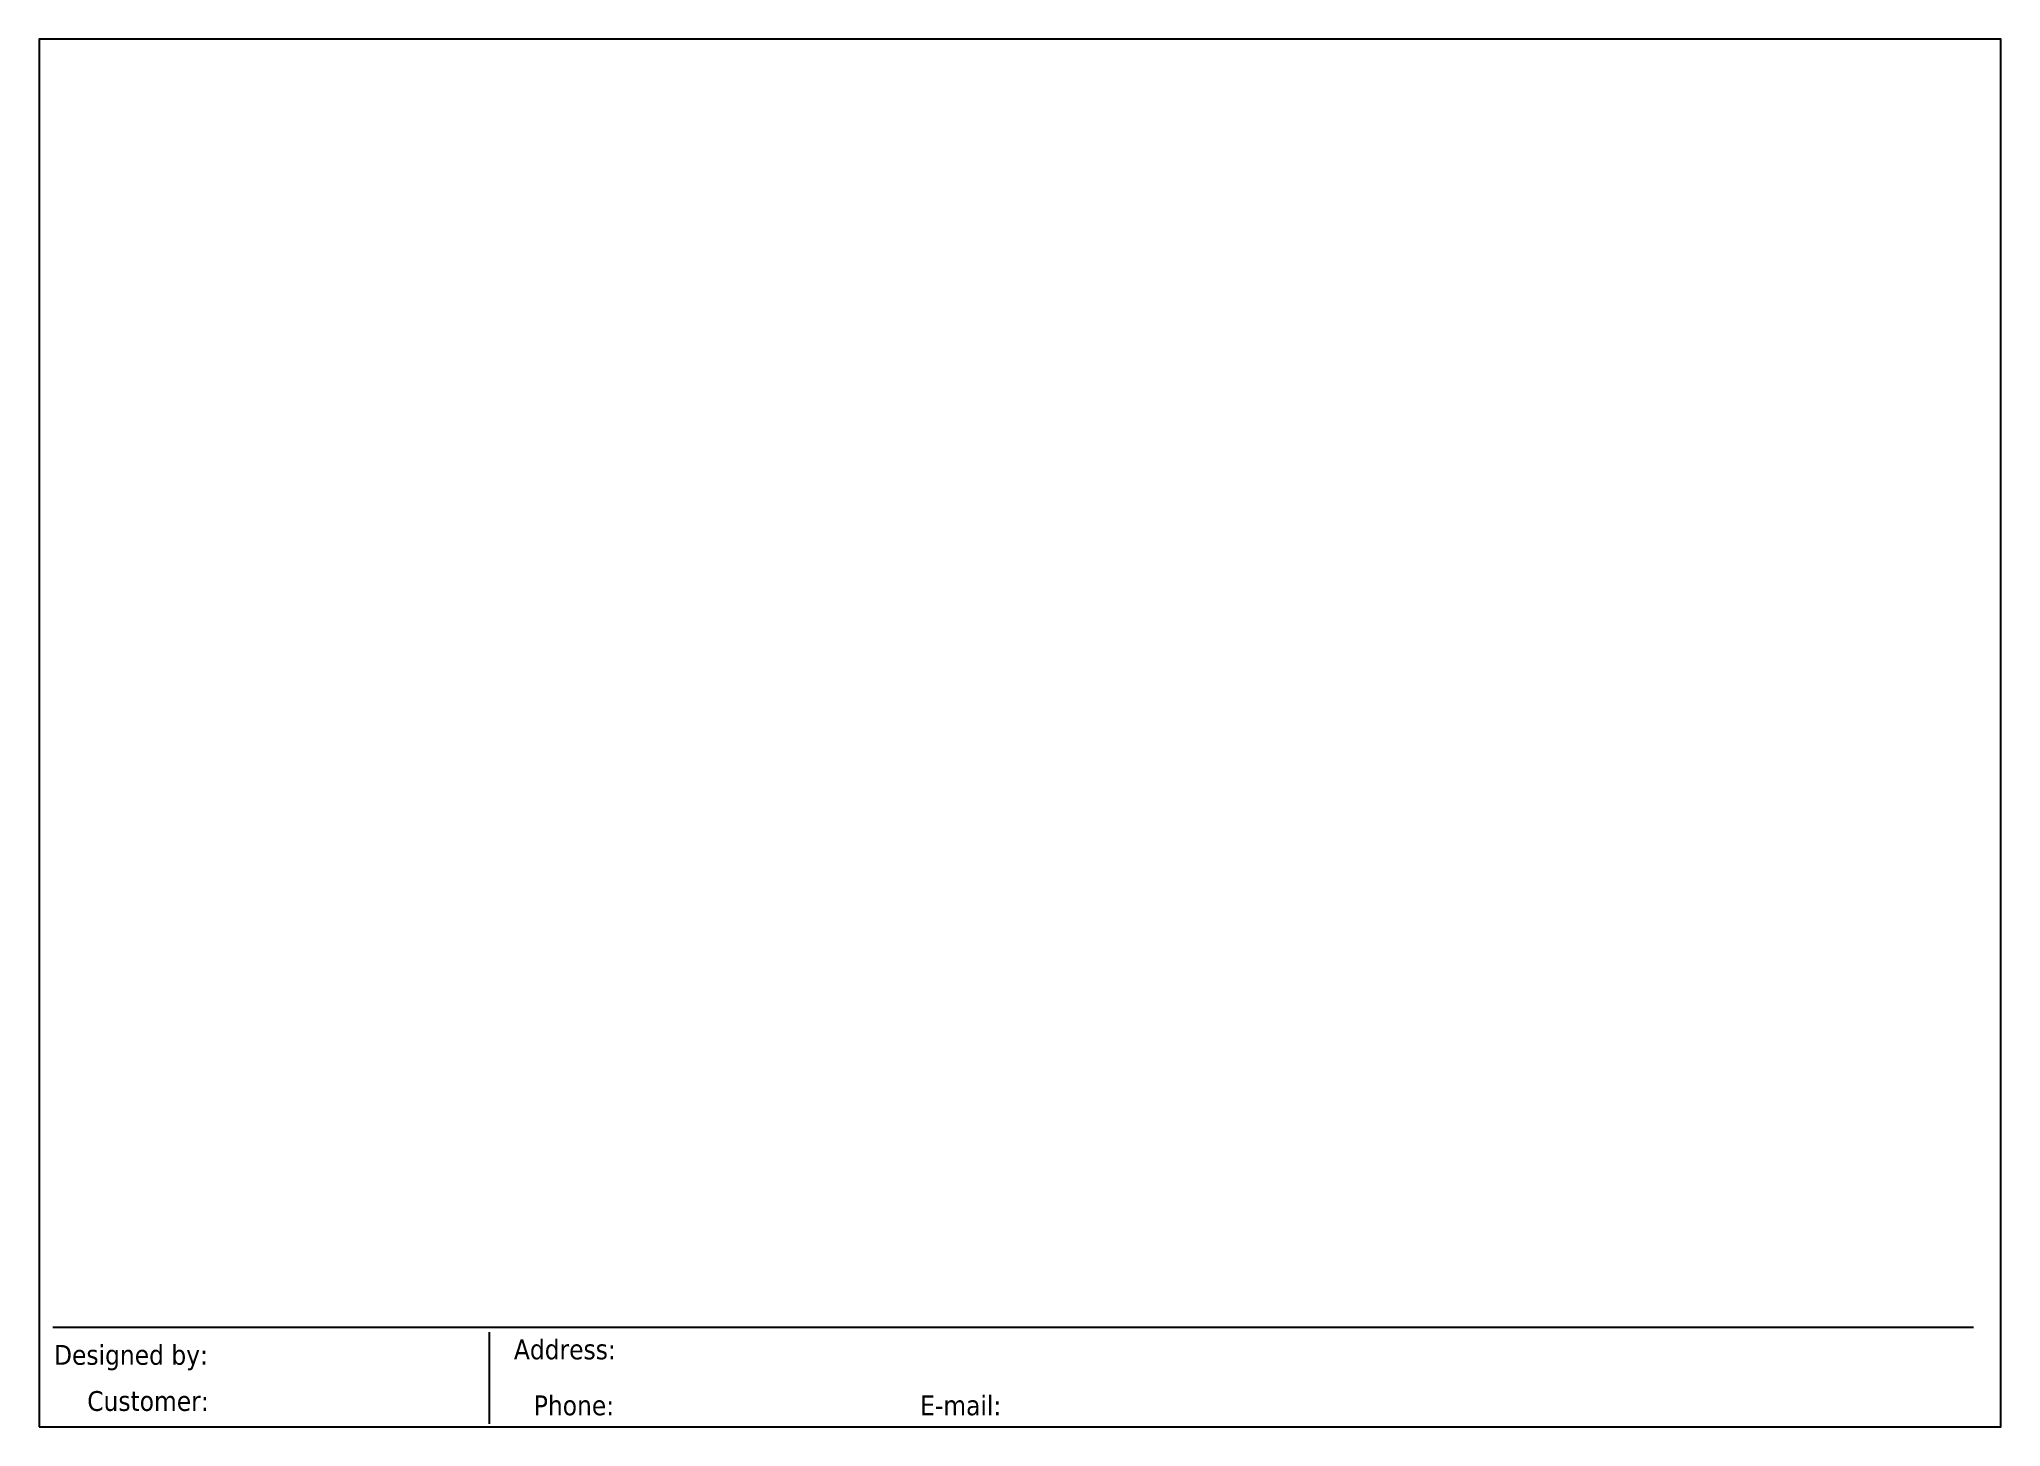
# Paper-space layout 'Layout1' of a CAD drawing. Extents: x 0 to 297, y 0 to 210.
import ezdxf

# ---------------------------------------------------------------- set-up
doc = ezdxf.new("R2010")
doc.units = 0
doc.header["$MEASUREMENT"] = 0
doc.styles.get("Standard").update_dxf_attribs({"font": 'tahoma.ttf'})

psp = doc.layouts.get("Layout1")

# ---------------------------------------------------------------- linework, layer by layer
for p, q in [((2.07, 15.06), (292.85, 15.06)), ((68.12, 14.32), (68.12, 0.46))]:
    psp.add_line(p, q)
psp.add_lwpolyline([(0, 0), (297, 0), (297, 210), (0, 210)], close=True)

# ---------------------------------------------------------------- texts
for s, p in [('Designed by:', (2.24, 9.38)), ('Address:', (71.87, 10.21)), ('Customer:', (7.27, 2.4)), ('Phone:', (74.89, 1.74)), ('E-mail:', (133.38, 1.74))]:
    psp.add_text(s, height=3).set_placement(p)

doc.saveas('drawing.dxf')
